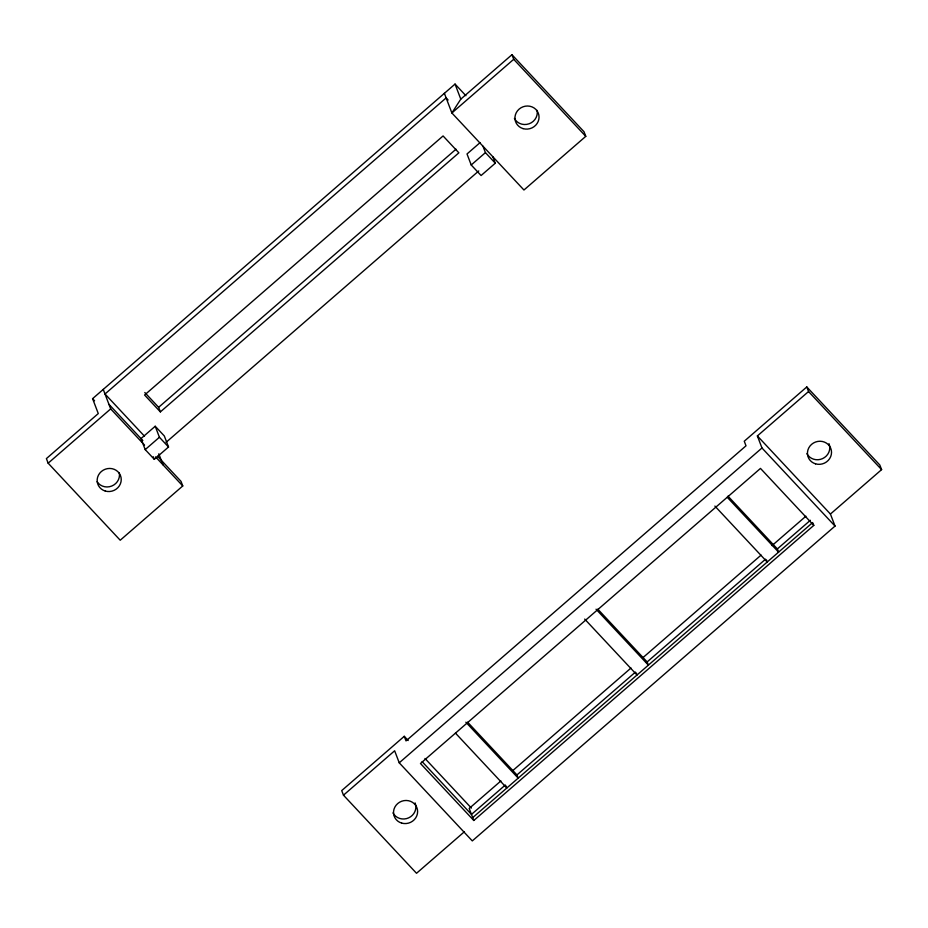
<?xml version="1.0" encoding="UTF-8"?>
<svg xmlns="http://www.w3.org/2000/svg" width="928" height="928" viewBox="0 0 928 928"><rect width="100%" height="100%" fill="white"/><g stroke="black" fill="none" stroke-linecap="round" stroke-linejoin="round"><path stroke-width="1.39" d="M460.787 99.134L451.878 112.972L523.949 190.008L585.777 136.346L584.025 131.764L511.954 54.717L460.787 99.134L455.045 84.077L92.591 398.657L98.275 413.563L46.4 458.594L48.152 463.188L120.222 540.224L182.758 485.947L181.006 481.354L157.482 456.216M48.152 463.188L110.687 408.9L103.252 389.4M511.954 54.717L513.706 59.311L451.878 112.972L444.384 93.334M160.382 411.893L144.582 395.015L443.074 135.952L458.873 152.83L160.382 411.893L158.63 407.311L456.019 149.199M480.136 142.576L467.016 153.967L471.215 164.975L481.087 175.531L495.297 163.189L492.849 156.774M155.22 426.254L140.998 438.596L145.209 449.604L154.315 459.337L168.525 446.994L164.326 435.986L155.22 426.254L159.419 437.262L168.525 446.994M471.215 164.975L485.425 152.633L482.978 146.218M145.209 449.604L159.419 437.262M166.066 442.331L478.767 170.938M408.204 740.532L404.26 736.31L341.713 790.598L343.476 795.18L416.521 873.283L464.429 831.708M343.476 795.18L394.644 750.775L399.237 762.816L472.294 840.907L835.026 526.083L830.432 514.042L881.6 469.626L879.848 465.044L806.792 386.941L744.256 441.229L746.008 445.811L406.012 740.904L404.26 736.31M835.026 526.083L761.981 447.992L757.376 435.94L808.543 391.535L806.792 386.941M399.237 762.816L761.981 447.992M500.9 780.935L469.197 808.45L473.79 820.491L813.786 525.399L813.056 523.485M512.917 770.495L630.994 668.021M643.011 657.581L761.088 555.106M772.015 545.618L805.91 516.2M505.354 784.995L471.47 814.413L422.112 761.644M516.293 775.506L635.46 672.081M646.387 662.592L765.554 559.178M777.571 548.738L810.376 520.272M472.7 817.626L812.696 522.534M513.706 59.311L585.777 136.346M808.543 391.535L881.6 469.626M455.045 84.077L465.902 95.688M448.108 100.027L446.136 97.916L105.003 393.994L144.49 436.206M757.376 435.94L830.432 514.042M485.425 152.633L495.297 163.189M813.786 525.399L760.473 468.408L420.477 763.5L473.79 820.491M727.993 496.155L777.351 548.935L778.58 552.137L727.239 497.257M714.885 506.073L767.201 562.008L766.389 559.874M597.794 609.162L647.152 661.931L648.382 665.144L596.054 609.209M584.686 619.08L637.002 675.016L636.19 672.87M467.596 722.17L516.954 774.938L518.184 778.14L465.856 722.204M144.803 392.532L158.63 407.311M455.474 733.132L506.804 788.011L505.992 785.877M108.936 404.318L142.819 440.533M110.687 408.9L144.571 445.127M155.579 456.889L182.758 485.947M92.591 398.657L94.563 400.768M424.989 758.478L471.389 808.079M158.804 453.804L163.015 464.835M153.329 456.762L154.315 459.337M537.08 110.362A12.134 11.472 -20.9 0 1 529.064 123.795A12.134 11.472 -20.9 0 1 514.414 118.424M119.271 472.793A12.134 11.472 -20.9 0 1 111.754 486.04A12.134 11.472 -20.9 0 1 97.115 481.713M415.083 802.906A12.134 11.472 -20.9 0 1 408.633 817.87A12.134 11.472 -20.9 0 1 392.996 812.882M828.982 443.665A12.134 11.472 -20.9 0 1 822.533 458.629A12.134 11.472 -20.9 0 1 806.908 453.641M523.067 128.621A12.134 11.472 -20.9 0 0 538.832 114.956A12.134 11.472 -20.9 0 0 519.1 109.121A12.134 11.472 -20.9 0 0 523.067 128.621M105.27 491.051A12.134 11.472 -20.9 0 0 121.023 477.375A12.134 11.472 -20.9 0 0 101.303 471.552A12.134 11.472 -20.9 0 0 105.27 491.051M401.65 823.09A12.134 11.472 -20.9 0 0 417.403 809.413A12.134 11.472 -20.9 0 0 397.683 803.578A12.134 11.472 -20.9 0 0 401.65 823.09M815.561 463.849A12.134 11.472 -20.9 0 0 831.314 450.173A12.134 11.472 -20.9 0 0 811.594 444.35A12.134 11.472 -20.9 0 0 815.561 463.849"/></g></svg>
